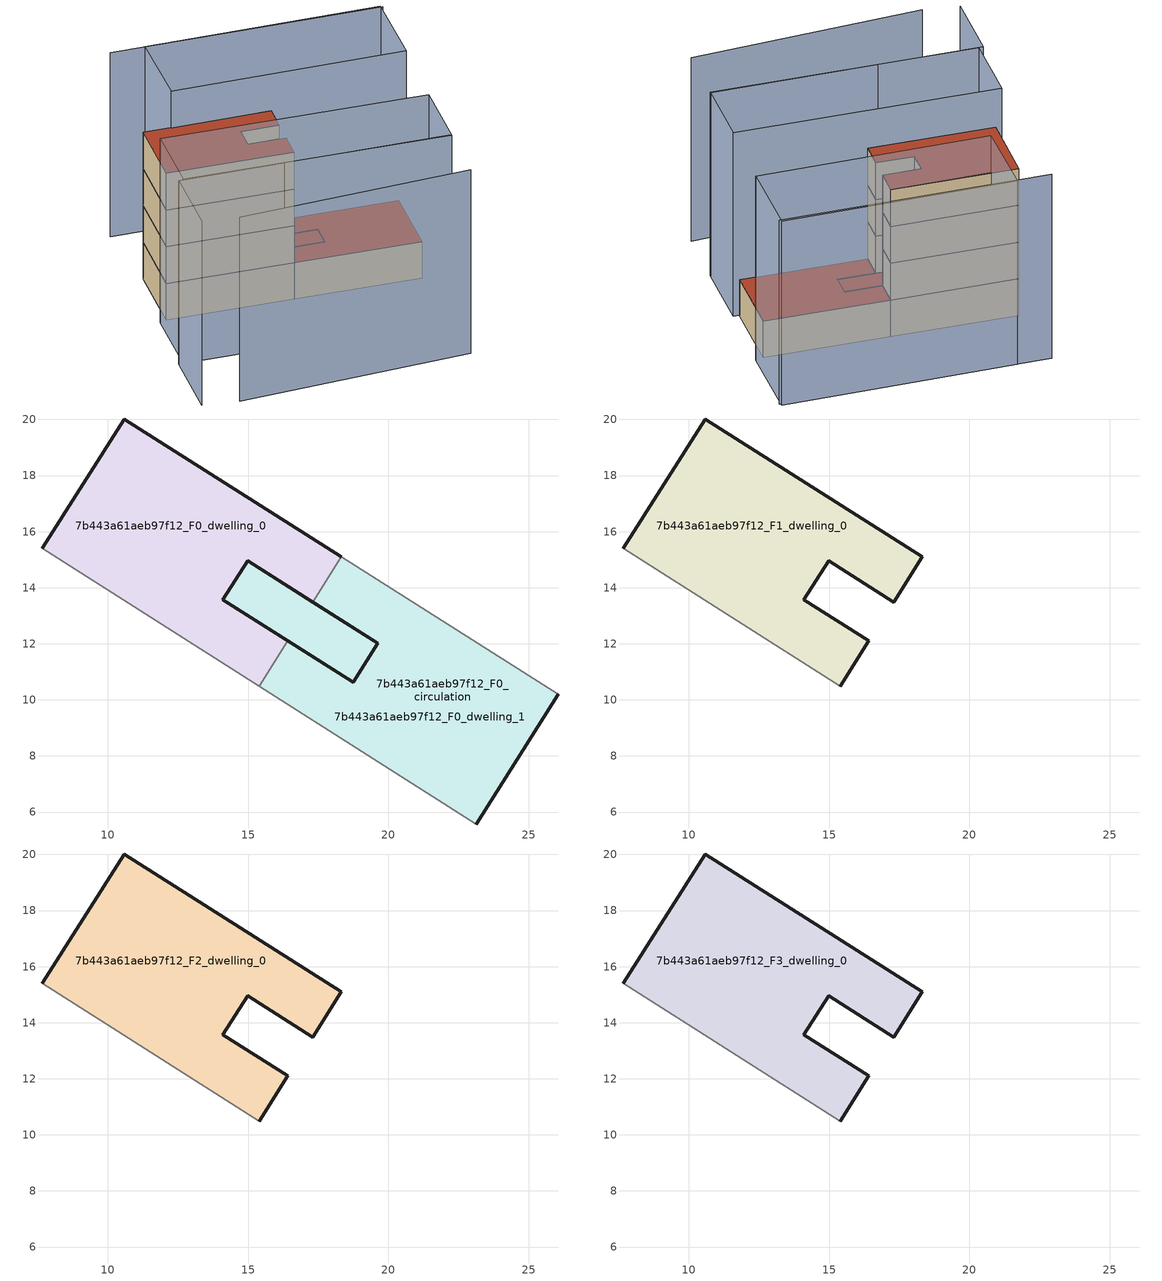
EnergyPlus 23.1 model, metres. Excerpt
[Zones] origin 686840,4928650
7b443a61aeb97f12_F0_dwelling_0
 floor ground (EU_floor_Construction): 18.32,15.1 17.3,13.49 14.98,14.96 14.1,13.58 16.42,12.1 15.39,10.49 7.65,15.4 10.59,20.02 z0
 wall outside (EU_wall_Construction): 16.42,12.1 14.1,13.58 14.98,14.96 17.3,13.49 / 18.32,15.1 10.59,20.02 7.65,15.4 z0:3
 wall adiabatic (EU_wall_Construction): 7.65,15.4 15.39,10.49 z0:3
 wall to 7b443a61aeb97f12_F0_dwelling_1 (EU_wall_Construction): 15.39,10.49 16.42,12.1 / 17.3,13.49 18.32,15.1 z0:3
7b443a61aeb97f12_F0_dwelling_1
 floor ground (EU_floor_Construction): 26.06,10.19 23.13,5.57 15.39,10.49 16.42,12.1 16.56,12.01 17.38,11.49 18.74,10.63 19.62,12.01 17.3,13.49 18.32,15.1 z0; 19.62,12.01 18.74,10.63 17.38,11.49 16.56,12.01 16.42,12.1 14.1,13.58 14.98,14.96 z0
 wall outside (EU_wall_Construction): 17.3,13.49 19.62,12.01 18.74,10.63 16.42,12.1 / 23.13,5.57 26.06,10.19 z0:3
 wall adiabatic (EU_wall_Construction): 26.06,10.19 18.32,15.1 / 15.39,10.49 23.13,5.57 z0:3
 roof outside (EU_roof_Construction): 23.13,5.57 26.06,10.19 18.32,15.1 17.3,13.49 19.62,12.01 18.74,10.63 17.38,11.49 16.56,12.01 16.42,12.1 15.39,10.49 z3; 18.74,10.63 19.62,12.01 14.98,14.96 14.1,13.58 16.42,12.1 16.56,12.01 17.38,11.49 z3
7b443a61aeb97f12_F0_circulation
 floor ground (EU_floor_Construction): 26.06,10.19 23.13,5.57 15.39,10.49 16.42,12.1 16.56,12.01 17.38,11.49 18.74,10.63 19.62,12.01 17.3,13.49 18.32,15.1 z0; 19.62,12.01 18.74,10.63 17.38,11.49 16.56,12.01 16.42,12.1 14.1,13.58 14.98,14.96 z0
 wall outside (EU_wall_Construction): 18.74,10.63 19.62,12.01 14.98,14.96 14.1,13.58 18.74,10.63 z0:3
 roof outside (EU_roof_Construction): 23.13,5.57 26.06,10.19 18.32,15.1 17.3,13.49 19.62,12.01 18.74,10.63 17.38,11.49 16.56,12.01 16.42,12.1 15.39,10.49 z3; 18.74,10.63 19.62,12.01 14.98,14.96 14.1,13.58 16.42,12.1 16.56,12.01 17.38,11.49 z3
7b443a61aeb97f12_F1_dwelling_0
 floor to 7b443a61aeb97f12_F0_dwelling_0 (EU_floor_Construction): 18.32,15.1 17.3,13.49 14.98,14.96 14.1,13.58 16.42,12.1 15.39,10.49 7.65,15.4 10.59,20.02 z3
 wall outside (EU_wall_Construction): 15.39,10.49 16.42,12.1 14.1,13.58 14.98,14.96 17.3,13.49 18.32,15.1 10.59,20.02 7.65,15.4 z3:6
 wall adiabatic (EU_wall_Construction): 7.65,15.4 15.39,10.49 z3:6
7b443a61aeb97f12_F2_dwelling_0
 floor to 7b443a61aeb97f12_F1_dwelling_0 (EU_floor_Construction): 18.32,15.1 17.3,13.49 14.98,14.96 14.1,13.58 16.42,12.1 15.39,10.49 7.65,15.4 10.59,20.02 z6
 wall outside (EU_wall_Construction): 15.39,10.49 16.42,12.1 14.1,13.58 14.98,14.96 17.3,13.49 18.32,15.1 10.59,20.02 7.65,15.4 z6:9
 wall adiabatic (EU_wall_Construction): 7.65,15.4 15.39,10.49 z6:9
7b443a61aeb97f12_F3_dwelling_0
 floor to 7b443a61aeb97f12_F2_dwelling_0 (EU_floor_Construction): 18.32,15.1 17.3,13.49 14.98,14.96 14.1,13.58 16.42,12.1 15.39,10.49 7.65,15.4 10.59,20.02 z9
 wall outside (EU_wall_Construction): 15.39,10.49 16.42,12.1 14.1,13.58 14.98,14.96 17.3,13.49 18.32,15.1 10.59,20.02 7.65,15.4 z9:12
 wall adiabatic (EU_wall_Construction): 7.65,15.4 15.39,10.49 z9:12
 roof outside (EU_roof_Construction): 16.42,12.1 14.1,13.58 14.98,14.96 17.3,13.49 18.32,15.1 10.59,20.02 7.65,15.4 15.39,10.49 z12
shading: 3.19,4.94 18.1,-3.14 / 1.13,6.59 3.99,11.16 / 3.99,11.16 20.58,0.77 / 29.79,14.85 13.2,25.24 / 7.17,15.54 23.43,5.22 / 23.43,5.22 20.56,0.7 / 20.56,0.7 4.3,11.02 / 4.3,11.02 7.17,15.54 / 12.21,18.89 15.32,23.95 / 15.32,23.95 29.74,15.06 / 29.74,15.06 26.62,10 / 26.62,10 12.21,18.89 z0:15
[Building]
EU S2 Campaign: North Axis=0; Terrain=City; Solar Distribution=FullExterior
[Site:Location]
Bologna: Latitude=44.5; Longitude=11.25; Time Zone=1; Elevation=37
[SizingPeriod:WeatherFileDays]
AnnualSizingPeriod: Begin Month=1; Begin Day of Month=1; End Month=12; End Day of Month=31; Day of Week for Start Day=Monday; Use Weather File Daylight Saving Period=No; Use Weather File Rain and Snow Indicators=No
[MATERIAL]
EU_InternalMass_Material: Roughness=MediumRough; Thickness=0.1; Conductivity=1; Density=1800; Specific Heat=900; Thermal Absorptance=0.9; Solar Absorptance=0.7; Visible Absorptance=0.7
[MATERIAL:NOMASS] Roughness=MediumRough; Thermal Absorptance=0.9; Solar Absorptance=0.7; Visible Absorptance=0.7
Name | Thermal Resistance
EU_wall_NoMass | 0.937881
EU_roof_NoMass | 0.548572
EU_floor_NoMass | 0.71348
[CONSTRUCTION]
EU_wall_Construction: EU_wall_NoMass
EU_roof_Construction: EU_roof_NoMass
EU_floor_Construction: EU_floor_NoMass
EU_InternalMass_Construction: EU_InternalMass_Material
[ZONE] Type=1; Multiplier=1; Ceiling Height=autocalculate; Floor Area=autocalculate; Part of Total Floor Area=Yes
Name | Volume
7b443a61aeb97f12_F0_dwelling_0; 7b443a61aeb97f12_F1_dwelling_0; 7b443a61aeb97f12_F2_dwelling_0; 7b443a61aeb97f12_F3_dwelling_0 | 136.879
7b443a61aeb97f12_F0_dwelling_1; 7b443a61aeb97f12_F0_circulation | 163.96
[INTERNALMASS] Construction=EU_InternalMass_Construction
Name | Zone or ZoneList | Surface Area
7b443a61aeb97f12_F0_dwelling_0_EU_InternalMass | 7b443a61aeb97f12_F0_dwelling_0 | 45.6269
7b443a61aeb97f12_F0_dwelling_1_EU_InternalMass | 7b443a61aeb97f12_F0_dwelling_1 | 45.6269
7b443a61aeb97f12_F1_dwelling_0_EU_InternalMass | 7b443a61aeb97f12_F1_dwelling_0 | 100.279
7b443a61aeb97f12_F2_dwelling_0_EU_InternalMass | 7b443a61aeb97f12_F2_dwelling_0 | 100.279
7b443a61aeb97f12_F3_dwelling_0_EU_InternalMass | 7b443a61aeb97f12_F3_dwelling_0 | 100.279
[OTHEREQUIPMENT] Fuel Type=Electricity; Design Level Calculation Method=Watts/Area; Power per Zone Floor Area=1; Fraction Latent=0; Fraction Radiant=0; Fraction Lost=0; Carbon Dioxide Generation Rate=0; EndUse Subcategory=EU_Step8_InternalGains
Name | Zone or ZoneList or Space or SpaceList | Schedule
EU_Step8_InternalGain_7b443a61aeb97f12_F0_dwelling_0_f000 | 7b443a61aeb97f12_F0_dwelling_0 | EU_Step8_GainSchedule_7b443a61aeb97f12_F0_dwelling_0_f000
EU_Step8_InternalGain_7b443a61aeb97f12_F0_dwelling_1_f000 | 7b443a61aeb97f12_F0_dwelling_1 | EU_Step8_GainSchedule_7b443a61aeb97f12_F0_dwelling_1_f000
EU_Step8_InternalGain_7b443a61aeb97f12_F1_dwelling_0_f000 | 7b443a61aeb97f12_F1_dwelling_0 | EU_Step8_GainSchedule_7b443a61aeb97f12_F1_dwelling_0_f000
EU_Step8_InternalGain_7b443a61aeb97f12_F2_dwelling_0_f000 | 7b443a61aeb97f12_F2_dwelling_0 | EU_Step8_GainSchedule_7b443a61aeb97f12_F2_dwelling_0_f000
EU_Step8_InternalGain_7b443a61aeb97f12_F3_dwelling_0_f000 | 7b443a61aeb97f12_F3_dwelling_0 | EU_Step8_GainSchedule_7b443a61aeb97f12_F3_dwelling_0_f000
[ZONEINFILTRATION:DESIGNFLOWRATE]
EU_Circulation_Infiltration_7b443a61aeb97f12_F0_circulation: Zone or ZoneList or Space or SpaceList=7b443a61aeb97f12_F0_circulation; Schedule=EU_AlwaysOn; Design Flow Rate Calculation Method=Flow/Area; Flow Rate per Floor Area=0.0005; Constant Term Coefficient=1; Temperature Term Coefficient=0; Velocity Term Coefficient=0; Velocity Squared Term Coefficient=0
[ZONEVENTILATION:DESIGNFLOWRATE] Schedule=EU_AlwaysOn; Design Flow Rate Calculation Method=AirChanges/Hour; Air Changes per Hour=0.687892; Ventilation Type=Natural; Fan Pressure Rise=0; Fan Total Efficiency=1; Constant Term Coefficient=1; Temperature Term Coefficient=0; Velocity Term Coefficient=0; Velocity Squared Term Coefficient=0; Minimum Indoor Temperature=-100; Maximum Indoor Temperature=100; Delta Temperature=-100; Minimum Outdoor Temperature=-100; Maximum Outdoor Temperature=100; Maximum Wind Speed=40
Name | Zone or ZoneList or Space or SpaceList
EU_ConstantAir_7b443a61aeb97f12_F0_dwelling_0 | 7b443a61aeb97f12_F0_dwelling_0
EU_ConstantAir_7b443a61aeb97f12_F0_dwelling_1 | 7b443a61aeb97f12_F0_dwelling_1
EU_ConstantAir_7b443a61aeb97f12_F1_dwelling_0 | 7b443a61aeb97f12_F1_dwelling_0
EU_ConstantAir_7b443a61aeb97f12_F2_dwelling_0 | 7b443a61aeb97f12_F2_dwelling_0
EU_ConstantAir_7b443a61aeb97f12_F3_dwelling_0 | 7b443a61aeb97f12_F3_dwelling_0
[HVACTEMPLATE:THERMOSTAT] Constant Heating Setpoint=20; Constant Cooling Setpoint=50
EU_HeatOnly_7b443a61aeb97f12_F0_dwelling_0; EU_HeatOnly_7b443a61aeb97f12_F0_dwelling_1; EU_HeatOnly_7b443a61aeb97f12_F1_dwelling_0; EU_HeatOnly_7b443a61aeb97f12_F2_dwelling_0; EU_HeatOnly_7b443a61aeb97f12_F3_dwelling_0
[HVACTEMPLATE:ZONE:IDEALLOADSAIRSYSTEM] System Availability Schedule=EU_AlwaysOn; Maximum Heating Supply Air Temperature=50; Minimum Cooling Supply Air Temperature=13; Maximum Heating Supply Air Humidity Ratio=0.0156; Minimum Cooling Supply Air Humidity Ratio=0.0077; Heating Limit=NoLimit; Cooling Limit=NoLimit; Heating Availability Schedule=EU_AlwaysOn; Cooling Availability Schedule=EU_CoolingOff; Dehumidification Control Type=ConstantSensibleHeatRatio; Cooling Sensible Heat Ratio=0.7; Dehumidification Setpoint=60; Humidification Control Type=None; Humidification Setpoint=30; Outdoor Air Method=None; Outdoor Air Flow Rate per Person=0.00944; Outdoor Air Flow Rate per Zone Floor Area=0; Outdoor Air Flow Rate per Zone=0; Demand Controlled Ventilation Type=None; Outdoor Air Economizer Type=NoEconomizer; Heat Recovery Type=None; Sensible Heat Recovery Effectiveness=0.7; Latent Heat Recovery Effectiveness=0.65
Name | Template Thermostat
7b443a61aeb97f12_F0_dwelling_0 | EU_HeatOnly_7b443a61aeb97f12_F0_dwelling_0
7b443a61aeb97f12_F0_dwelling_1 | EU_HeatOnly_7b443a61aeb97f12_F0_dwelling_1
7b443a61aeb97f12_F1_dwelling_0 | EU_HeatOnly_7b443a61aeb97f12_F1_dwelling_0
7b443a61aeb97f12_F2_dwelling_0 | EU_HeatOnly_7b443a61aeb97f12_F2_dwelling_0
7b443a61aeb97f12_F3_dwelling_0 | EU_HeatOnly_7b443a61aeb97f12_F3_dwelling_0
[SIZING:ZONE] Zone Cooling Design Supply Air Temperature Input Method=SupplyAirTemperature; Zone Cooling Design Supply Air Temperature=13; Zone Heating Design Supply Air Temperature Input Method=SupplyAirTemperature; Zone Heating Design Supply Air Temperature=50; Zone Cooling Design Supply Air Humidity Ratio=0.008; Zone Heating Design Supply Air Humidity Ratio=0.008; Cooling Design Air Flow Method=DesignDay; Cooling Design Air Flow Rate=0; Cooling Minimum Air Flow per Zone Floor Area=0.000762; Cooling Minimum Air Flow=0; Cooling Minimum Air Flow Fraction=0.2; Heating Design Air Flow Method=DesignDay; Heating Design Air Flow Rate=0; Heating Maximum Air Flow per Zone Floor Area=0.002032; Heating Maximum Air Flow=0.141576; Heating Maximum Air Flow Fraction=0.3; Account for Dedicated Outdoor Air System=No; Dedicated Outdoor Air System Control Strategy=NeutralSupplyAir; Dedicated Outdoor Air Low Setpoint Temperature for Design=autosize; Dedicated Outdoor Air High Setpoint Temperature for Design=autosize; Zone Load Sizing Method=Sensible Load Only No Latent Load; Zone Latent Cooling Design Supply Air Humidity Ratio Input Method=HumidityRatioDifference; Zone Cooling Design Supply Air Humidity Ratio Difference=0.005; Zone Latent Heating Design Supply Air Humidity Ratio Input Method=HumidityRatioDifference; Zone Humidification Design Supply Air Humidity Ratio Difference=0.005
7b443a61aeb97f12_F0_dwelling_0; 7b443a61aeb97f12_F0_dwelling_1; 7b443a61aeb97f12_F1_dwelling_0; 7b443a61aeb97f12_F2_dwelling_0; 7b443a61aeb97f12_F3_dwelling_0
[SCHEDULE:CONSTANT]
Name | Hourly Value
EU_AlwaysOn | 1
EU_CoolingOff | 0
[SCHEDULE:FILE] Column Number=1; Rows to Skip at Top=0; Number of Hours of Data=8760; Column Separator=Comma; Interpolate to Timestep=No; Minutes per Item=60; Adjust Schedule for Daylight Savings=Yes
Name | File
EU_Step8_GainSchedule_7b443a61aeb97f12_F0_dwelling_0_f000 | ../../schedules/7b443a61aeb97f12/7b443a61aeb97f12_F0_dwelling_0_f000_gain.csv
EU_Step8_GainSchedule_7b443a61aeb97f12_F0_dwelling_1_f000 | ../../schedules/7b443a61aeb97f12/7b443a61aeb97f12_F0_dwelling_1_f000_gain.csv
EU_Step8_GainSchedule_7b443a61aeb97f12_F1_dwelling_0_f000 | ../../schedules/7b443a61aeb97f12/7b443a61aeb97f12_F1_dwelling_0_f000_gain.csv
EU_Step8_GainSchedule_7b443a61aeb97f12_F2_dwelling_0_f000 | ../../schedules/7b443a61aeb97f12/7b443a61aeb97f12_F2_dwelling_0_f000_gain.csv
EU_Step8_GainSchedule_7b443a61aeb97f12_F3_dwelling_0_f000 | ../../schedules/7b443a61aeb97f12/7b443a61aeb97f12_F3_dwelling_0_f000_gain.csv
